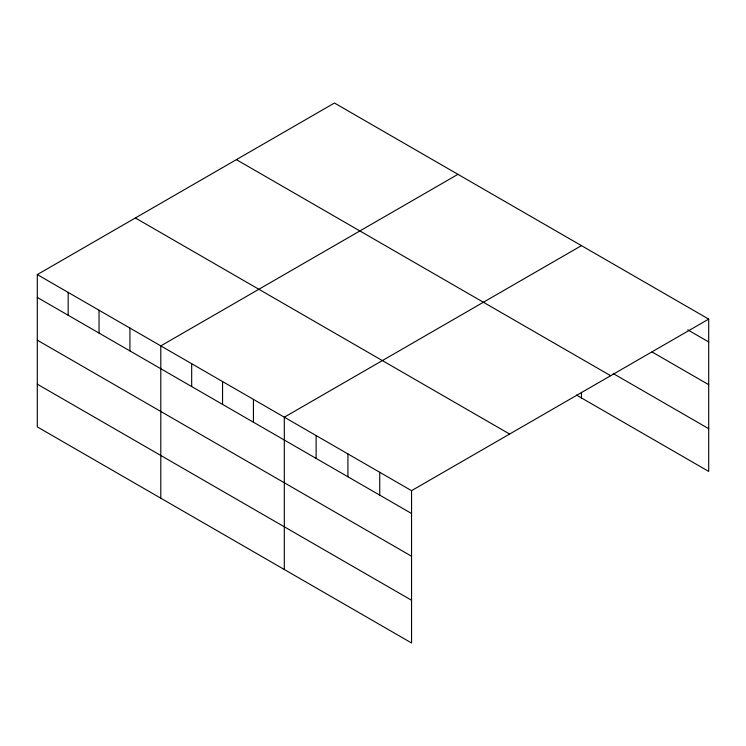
<?xml version="1.0" encoding="UTF-8"?>
<svg xmlns="http://www.w3.org/2000/svg" width="746" height="746" viewBox="0 0 746 746"><rect width="100%" height="100%" fill="white"/><g stroke="black" fill="none" stroke-linecap="round" stroke-linejoin="round"><path stroke-width="1.12" d="M37.3 274.584L411.55 490.663L411.55 642.968L37.3 426.899L37.3 274.584L334.45 103.032L708.7 319.101L708.7 471.416L576.471 395.072M457.951 174.331L160.8 345.892L160.8 498.197M581.451 245.639L284.31 417.191L284.31 569.506M411.55 490.663L708.7 319.101M687.821 329.9L708.7 341.948M652.032 351.953L708.7 384.675M613.268 373.587L708.7 428.689M236.389 159.644L610.638 375.714M135.362 217.972L509.611 434.041M37.3 297.43L411.55 513.509M37.3 340.157L411.55 556.227M37.3 384.171L411.55 600.25M581.451 392.331L581.451 397.954M379.742 472.293L379.742 495.139M347.925 453.922L347.925 476.769M316.118 435.561L316.118 458.408M253.435 399.371L253.435 422.217M222.55 381.542L222.55 404.388M191.675 363.712L191.675 386.559M129.925 328.063L129.925 350.909M99.05 310.233L99.05 333.08M68.175 292.413L68.175 315.26"/></g></svg>
